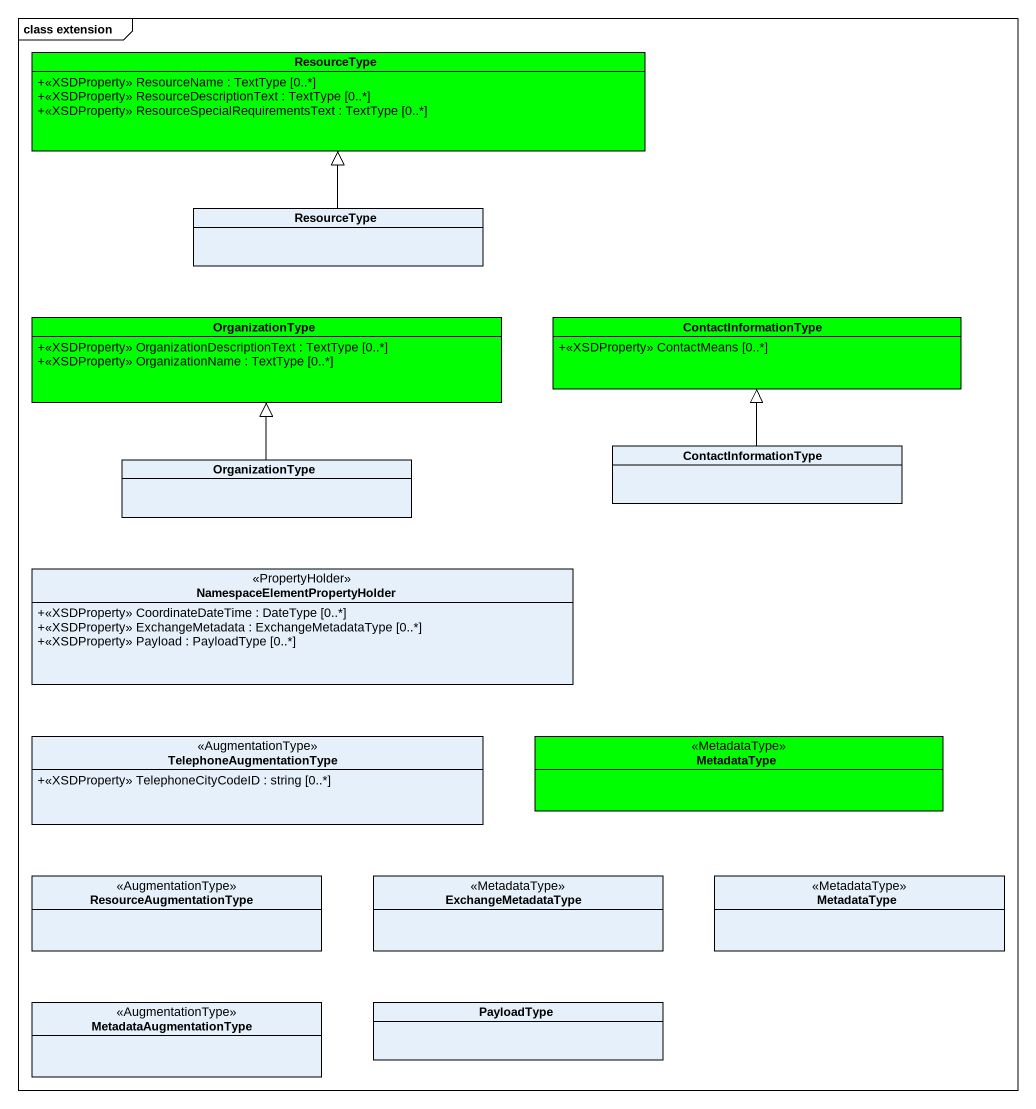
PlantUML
@startuml
mainframe class extension
hide circle
hide empty members
skinparam classAttributeIconSize 0
class ResourceType #00FF00 {
  +<<XSDProperty>> ResourceName : TextType [0..*]
  +<<XSDProperty>> ResourceDescriptionText : TextType [0..*]
  +<<XSDProperty>> ResourceSpecialRequirementsText : TextType [0..*]
}
class "ResourceType" as ResourceType_2
class OrganizationType #00FF00 {
  +<<XSDProperty>> OrganizationDescriptionText : TextType [0..*]
  +<<XSDProperty>> OrganizationName : TextType [0..*]
}
class ContactInformationType #00FF00 {
  +<<XSDProperty>> ContactMeans [0..*]
}
class "OrganizationType" as OrganizationType_2
class "ContactInformationType" as ContactInformationType_2
class "NamespaceElementPropertyHolder" as NamespaceElementPropertyHold <<PropertyHolder>> {
  +<<XSDProperty>> CoordinateDateTime : DateType [0..*]
  +<<XSDProperty>> ExchangeMetadata : ExchangeMetadataType [0..*]
  +<<XSDProperty>> Payload : PayloadType [0..*]
}
class TelephoneAugmentationType <<AugmentationType>> {
  +<<XSDProperty>> TelephoneCityCodeID : string [0..*]
}
class MetadataType <<MetadataType>> #00FF00
class ResourceAugmentationType <<AugmentationType>>
class ExchangeMetadataType <<MetadataType>>
class "MetadataType" as MetadataType_2 <<MetadataType>>
class MetadataAugmentationType <<AugmentationType>>
class PayloadType
ResourceType_2 -up-|> ResourceType
OrganizationType_2 -up-|> OrganizationType
ContactInformationType_2 -up-|> ContactInformationType
@enduml
